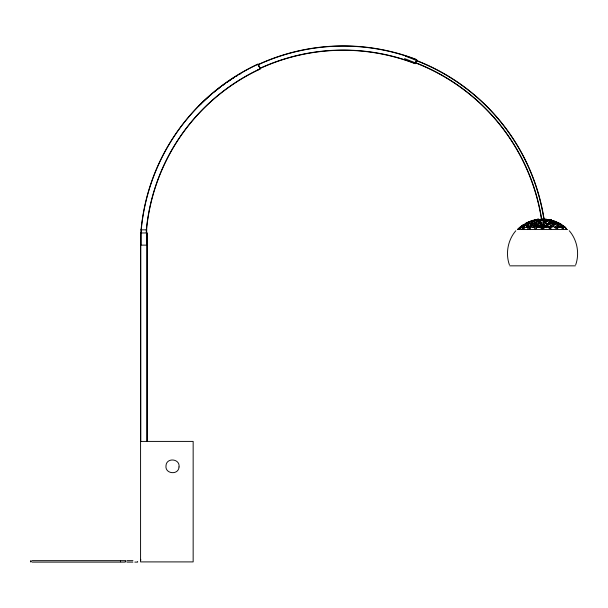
<?xml version="1.0" encoding="UTF-8"?>
<svg xmlns="http://www.w3.org/2000/svg" width="608" height="608" viewBox="0 0 608 608"><rect width="100%" height="100%" fill="white"/><g stroke="black" fill="none" stroke-linecap="round" stroke-linejoin="round"><path stroke-width="0.91" d="M179.026 466.959C180.234 458.607 166.425 457.254 165.999 465.69C164.768 474.05 178.592 475.418 179.026 466.974M141.048 229.839L141.056 229.74A203.71 203.71 0 0 1 257.99 64.053L260.308 68.962A198.314 198.314 0 0 0 146.726 227.726M146.262 230.341L146.824 225.104A198.504 198.504 0 0 1 260.224 68.772M146.733 227.726L146.52 245.13L141.048 245.13L141.056 229.74M549.1 223.531L549.092 223.6A1.535 0.714 12.2 0 1 548.857 223.881L548.522 224.01A1.528 0.768 11.3 0 1 548.036 224.071L546.288 223.531M558.456 225.956L559.603 227.331M540.74 226.214C540.641 228.015 536.469 227.377 538.171 225.781C540.246 224.626 541.249 226.526 540.124 226.184M560.644 224.261L563.183 225.91L560.644 224.276M543.126 220.309L543.043 220.4A1.512 0.426 0.4 0 1 542.792 220.529L542.549 220.598A1.528 0.471 -0.5 0 1 542.062 220.681L540.854 220.681A1.535 0.464 -3.3 0 1 540.444 220.605C539.41 219.868 542.382 219.663 543.028 220.119A1.535 0.388 1.1 0 1 543.134 220.256M560.424 224.55L557.779 223.106L559.656 224.398M536.879 222.034L536.986 221.821A1.535 0.532 -9.8 0 1 537.267 221.616L537.328 221.586A1.376 0.631 -4 0 1 537.814 221.403L538.179 221.327A1.558 0.524 -7.1 0 1 538.711 221.274L538.886 221.274A1.535 0.524 -6 0 1 539.349 221.32L539.478 221.35A1.535 0.532 -4.9 0 1 539.782 221.479L539.896 221.593A1.535 0.578 -4.2 0 1 539.912 221.798L539.281 222.262A1.528 0.646 -6.2 0 1 538.794 222.399L538.627 222.429M527.394 223.151L527.022 223.828A1.535 0.395 -26.7 0 0 527.622 223.706L528.261 223.47A1.535 0.403 -24.6 0 0 528.876 223.151L529.013 223.068A1.535 0.388 -23.2 0 0 529.507 222.68L527.676 222.984M548.75 225.12L548.773 225.036A1.535 0.798 12 0 1 549.176 224.671L549.305 224.633A1.512 0.775 13.7 0 1 549.928 224.58M524.742 225.241L524.506 225.606A1.406 0.388 -33.2 0 1 523.959 226.085L523.822 226.184A1.406 0.403 -34.7 0 1 522.903 226.693L522.477 226.442M552.026 221.981A1.52 0.464 16.7 0 1 552.307 221.996L552.307 221.996A1.528 0.464 16.7 0 1 551.988 222.087L551.851 222.087A1.535 0.486 15.8 0 1 551.388 222.042L551.213 222.011A1.535 0.502 14.8 0 1 550.696 221.882L550.217 221.715A1.535 0.486 12.8 0 1 549.83 221.517L549.776 221.479A1.535 0.456 11.9 0 1 549.51 221.206L549.518 221.107A1.535 0.456 11.9 0 1 549.678 220.978L552.148 221.517A1.528 0.395 17.1 0 1 552.398 221.707L552.474 221.882A1.528 0.441 17.5 0 1 552.376 222.011L552.467 222.019A1.528 0.441 17.5 0 1 553.136 222.186L553.303 222.239A1.535 0.441 19.6 0 1 554.032 222.604L554.146 222.688A1.535 0.471 20.8 0 1 554.435 223.052L554.435 223.113A1.535 0.517 21.2 0 1 554.253 223.296L554.162 223.318A1.535 0.547 20.2 0 1 553.645 223.326L553.485 223.311A1.535 0.57 19.1 0 1 552.991 223.197M120.468 561.062L120.445 561.784M575.692 264.845C579.743 253.392 577.205 239.94 569.263 230.751M518.746 228.927L521.185 226.723M415.469 62.89L416.434 60.443L405.513 56.134M539.516 224.01L539.524 223.995A1.535 0.76 -5.9 0 0 539.41 223.569L539.129 223.387A1.528 0.714 -7.1 0 0 538.354 223.25M533.474 220.415L536.454 219.731L533.55 220.43M524.582 226.138C522.667 224.702 520.729 229.9 524.575 226.153M125.62 561.062L125.658 561.921L125.75 560.903M125.339 561.062L125.309 561.784M561.45 226.237L560.85 225.348M535.83 219.982L535.276 219.929M531.027 225.88L530.845 225.226A1.52 0.699 -22.5 0 0 530.472 225.15L530.336 225.158A1.52 0.676 -23.8 0 0 529.864 225.241M546.425 219.8L545.581 220.157L548.127 220.704M534.744 224.527L534.804 224.428A1.535 0.737 -14.5 0 0 534.858 224.078M539.904 220.826L539.934 220.78A1.535 0.456 -4.2 0 1 540.269 220.575L540.535 220.491A1.535 0.426 -3 0 1 541.014 220.408L541.561 220.37A1.474 0.41 -1.3 0 1 542.047 220.4M555.514 227.552L555.628 227.088A1.52 0.783 26.1 0 0 555.469 226.754L555.385 226.647A1.505 0.752 24.8 0 0 555.157 226.434M515.827 230.751C507.885 239.94 505.347 253.392 509.398 264.845M548.568 220.575L548.142 220.18M522.538 226.358L523.032 225.895M558.456 225.956L559.01 225.796M548.857 227.331L548.781 227.415A1.528 0.965 13.5 0 1 548.431 227.612L548.127 227.696M535.884 219.678L538.688 219.214M198.983 105.868L200.997 103.846M528.39 224.884C529.378 221.586 522.629 228.038 528.39 224.884A1.535 0.562 -26 0 1 528.056 224.656L528.063 224.451A1.528 0.509 -25.7 0 1 528.443 224.01A1.528 0.486 -24.3 0 1 528.702 223.828M536.408 226.465L535.937 226.822A1.528 0.92 -15 0 1 534.744 227.134A1.52 0.904 -17 0 1 534.28 227.08L534.196 227.058M521.2 226.716L522.538 225.53L520.326 227.073L521.079 227.004L518.905 228.988M546.577 224.192L547.694 224.322L546.501 224.618M523.161 225.796L524.423 225.12M546.303 222.786L546.075 223.235A1.528 0.714 7 0 0 546.159 223.402M542.838 219.351L539.828 219.397L542.891 219.306M521.907 228.813L522.325 228.494A1.535 0.57 -37.6 0 0 522.796 228.015L522.888 227.901A1.535 0.555 -36.1 0 0 523.07 227.582L523.093 227.278A1.535 0.494 -35.5 0 0 522.933 227.187L522.865 227.179A1.535 0.448 -36.2 0 0 522.409 227.301L521.96 227.536M526.513 223.41L527.212 222.847L522.622 225.895L525.046 224.192M527.394 223.151L527.835 222.9M540.702 219.792L537.708 220.012L538.848 219.594M531.544 221.616L534.181 221.122A1.528 0.403 -14.4 0 1 533.771 221.479A1.528 0.433 -15.5 0 1 533.201 221.738L532.889 221.844A1.535 0.441 -17.5 0 1 532.357 221.988M526.156 223.075L524.993 223.828L529.249 221.631L526.194 223.06M525.624 225.614L525.928 225.454A1.52 0.517 -29.4 0 1 526.756 225.241A1.497 0.54 -28.4 0 1 527.014 225.294L527.113 225.614A1.52 0.608 -28.8 0 1 526.961 225.902L526.672 226.214A1.52 0.631 -30.1 0 1 526.27 226.526M540.641 222.232L540.573 222.27A1.528 0.654 -3.5 0 0 540.231 222.634L540.231 222.642A1.528 0.692 -3.7 0 0 540.398 223.014L540.482 223.075A1.512 0.722 -4 0 0 540.854 223.242A1.528 0.737 -2.4 0 0 541.69 223.356L541.872 223.356M526.672 222.794L527.691 222.399L526.726 222.809M257.822 69.905L259.502 69.114M257.412 64.881L259.859 63.764A203.543 203.543 0 0 1 416.746 59.622L415.196 63.718A199.181 199.181 0 0 0 261.653 67.754L260.026 68.506L258.21 64.516M259.988 68.278L261.562 67.564A199.394 199.394 0 0 1 415.272 63.513M529.986 226.723L529.849 226.784A1.52 0.783 -26.1 0 1 528.907 226.982A1.52 0.752 -27.6 0 1 528.337 226.746L528.276 226.586A1.52 0.752 -27.6 0 1 528.382 226.168L528.466 226.092A1.52 0.669 -26.4 0 1 529.059 225.583M532.897 223.949L532.768 224.01A1.535 0.676 -18.9 0 0 532.122 224.466L532.038 224.557A1.535 0.707 -19.9 0 0 531.932 225.013L531.97 225.082M529.264 223.531L529.652 223.387A1.528 0.494 -22.1 0 1 530.267 223.258L530.518 223.258A1.528 0.517 -21.2 0 1 530.83 223.372L530.883 223.493A1.535 0.57 -21.4 0 1 530.586 223.987L530.472 224.078A1.535 0.6 -22.6 0 1 529.918 224.428M537.32 223.432L537.024 223.569A1.528 0.73 -10.7 0 0 536.56 223.995L536.522 224.086A1.528 0.76 -11.3 0 0 536.628 224.512L536.932 224.702A1.535 0.813 -10.3 0 0 537.692 224.831A1.535 0.821 -8.5 0 0 538.392 224.747M526.239 227.156L526.361 227.103A1.52 0.684 -30.3 0 1 526.817 226.974L527.311 226.982A1.52 0.722 -29 0 1 527.607 227.286L527.569 227.582A1.52 0.775 -28.9 0 1 527.463 227.81M547.694 224.322L546.584 224.458M538.445 219.245L535.245 219.769L535.998 219.617M535.352 220.218L532.874 220.681L535.618 219.724M537.328 227.096L538.186 226.951A1.535 0.965 -8.3 0 1 539.083 227.21L539.273 227.384A1.528 0.996 -6.3 0 1 539.418 227.711M547.717 219.914L548.956 220.598M535.906 220.613L539.228 219.83L536.264 220.347M533.619 220.848L532.433 221.669A1.535 0.395 -17.1 0 0 532.722 221.707L532.844 221.707A1.535 0.418 -16.3 0 0 533.292 221.654L533.459 221.631A1.528 0.433 -15.5 0 0 533.968 221.502L534.31 221.403A1.528 0.426 -13.6 0 0 534.88 221.16L534.987 221.099A1.528 0.395 -12.5 0 0 535.253 220.871L533.786 220.803M533.634 223.258L534.303 223.037A1.535 0.6 -14.6 0 0 534.926 222.665L535.01 222.581A1.535 0.57 -13.7 0 0 535.139 222.292L535.124 222.232M556.601 226.138L557.004 225.819L556.624 225.165M547.55 225.667L544.684 226.016M557.551 227.058L557.072 227.65L557.84 228.6M550.293 227.02L550.422 226.989A1.528 0.904 17 0 1 551.251 227.012L551.426 227.058A1.528 0.889 19 0 1 551.752 227.187M550.012 219.906L552.968 220.696L550.004 219.914M544.966 220.833A1.535 0.494 4.6 0 0 545.444 221.107L545.551 221.145A1.535 0.524 6 0 0 546.25 221.304L546.934 221.35A1.535 0.509 8.1 0 0 547.405 221.32L547.534 221.297A1.528 0.448 9.3 0 0 547.823 221.19L547.93 221.099A1.528 0.448 9.3 0 0 547.831 220.826A1.528 0.418 8.5 0 0 547.268 220.567L546.957 220.484A1.528 0.388 7 0 0 546.432 220.4A1.467 0.38 6.2 0 0 545.923 220.37L545.961 220.4M538.247 219.275L537.122 219.435M536.948 219.458L536.226 219.617M538.141 219.29L538.05 219.313M537.662 219.366L538.08 219.298L537.502 219.397M546.098 227.704L546.653 227.612M543.385 220.795L541.948 221.016A201.134 201.134 0 0 0 415.583 62.685M537.753 220.37L536.271 220.354M552.429 224.512L552.566 224.489A1.588 0.699 18.9 0 0 553.022 224.268L553.052 223.949A1.596 0.646 19.1 0 0 552.778 223.592L552.71 223.531A1.512 0.585 18 0 0 552.094 223.189L551.768 223.075A1.467 0.562 15.8 0 0 551.243 222.969L551.106 222.954A1.512 0.593 14.6 0 0 550.514 222.992L550.308 223.075A1.611 0.684 14.2 0 0 550.118 223.341M545.452 220.408L545.916 220.37M538.863 219.594L539.6 219.526M546.197 224.398L546.592 224.322L546.197 224.253M552.338 221.342L551.578 221.304A1.535 0.388 15.2 0 1 550.901 221.16L549.548 220.529L551.16 220.567M545.665 227.187L547.694 226.807L547.147 226.602M547.724 219.914L550.506 220.575L548.963 220.598M544.525 225.37L545.368 225.302M544.525 227.848L540.58 228.03M540.231 225.56L540.58 225.545M544.684 224.778L540.77 224.93M544.684 227.255L540.77 227.407M553.584 225.842L553.432 225.849A1.558 0.798 20.6 0 0 552.885 226.062L552.832 226.123A1.543 0.844 19.9 0 0 552.794 226.632L552.847 226.746A1.528 0.866 20.9 0 0 553.113 227.08M543.62 225.424L541.143 225.53M543.636 228.555L541.614 228.631M543.636 222.49L544.19 222.52L543.157 222.528M532.821 223.356L532.874 223.356A1.535 0.593 -18 0 1 532.365 223.273L532.182 223.075A1.535 0.593 -18 0 1 532.372 222.65L532.486 222.604A1.528 0.509 -16.9 0 1 532.866 222.384M545.604 222.08L545.444 222.08A1.535 0.616 4.5 0 1 544.722 222.019L544.555 222.004A1.528 0.616 3.2 0 0 544.031 222.004L543.864 222.026A1.528 0.623 1.9 0 0 543.309 222.194L543.24 222.232A1.535 0.661 0.7 0 0 542.982 222.612L542.997 222.695A1.535 0.699 0.7 0 0 543.362 223.06L543.491 223.128A1.535 0.737 2.4 0 0 544.114 223.311L544.289 223.334A1.535 0.73 4 0 0 544.988 223.341L545.156 223.318A1.535 0.722 5.5 0 0 545.809 223.09L545.9 223.03A1.535 0.684 6.6 0 0 546.03 222.65L545.992 222.574A1.535 0.646 6.2 0 0 545.657 222.285L545.391 222.163A1.528 0.616 4.5 0 0 544.738 222.019L544.555 221.988A1.535 0.623 3.2 0 1 544.114 221.852L543.879 221.738A1.535 0.585 1.8 0 1 543.719 221.608M548.142 220.947L547.679 220.993A1.535 0.464 8.4 0 0 547.413 221.107L547.337 221.206A1.535 0.509 8.1 0 0 547.375 221.388M541.637 219.002L543.324 219.002M517.476 229.55L567.621 229.55M141.254 232.97L141.254 229.839L146.315 229.839L146.315 232.97M509.755 265.84L575.335 265.84M140.577 441.408L193.154 441.408L193.154 561.906L140.577 561.906L140.577 232.97L147.151 232.97L147.151 441.408M32.186 560.66L124.822 560.66M126.95 560.66L132.939 560.66M32.201 562.104L124.769 562.104M126.897 562.104L132.909 562.104M134.824 562.104L137.644 562.104L137.644 561.534M543.636 222.543L543.248 222.536M543.902 224.512L541.226 224.458M534.584 223.828L534.744 223.828A1.535 0.699 -13.7 0 0 535.602 223.706L536.081 223.531A1.535 0.684 -11.5 0 0 536.674 223.144L536.735 223.052A1.535 0.654 -10.8 0 0 536.78 222.672L536.461 222.46A1.535 0.6 -11.3 0 0 536.058 222.399L535.922 222.391A1.535 0.585 -12.5 0 0 535.215 222.475L534.554 222.688A1.535 0.6 -14.6 0 0 533.968 223.075A1.535 0.638 -15.4 0 0 533.832 223.478L534.075 223.714A1.528 0.684 -15.1 0 0 534.584 223.828A1.535 0.684 -15.1 0 0 534.067 223.714L533.915 223.721A1.535 0.669 -16.5 0 0 533.581 223.759M542.009 224.489L542.921 224.504M537.138 227.179L536.75 227.422A1.535 0.973 -13.6 0 0 536.431 227.878L536.408 227.954A1.535 0.996 -14.2 0 0 536.476 228.448L536.545 228.555M540.231 226.814L547.002 226.092M546.835 219.914L543.24 219.579L546.44 219.769M552.672 220.567L558.258 222.802M546.66 219.473L548.059 219.541L546.045 219.313L551.631 220.385L545.042 219.161L546.539 219.458M543.909 219.724L544.867 219.99M548.576 219.518L551.555 220.18L550.962 220.028M548.766 222.011L548.948 222.042A1.535 0.555 11.7 0 0 549.45 222.087L549.609 222.087A1.528 0.54 12.8 0 0 550.004 222.042L550.149 222.019A1.535 0.524 13.8 0 1 550.833 222.178L551 222.232A1.535 0.532 15.8 0 1 551.669 222.596L551.76 222.672A1.528 0.616 16.8 0 1 551.486 223.326L551.35 223.349A1.528 0.631 15.5 0 1 550.894 223.349L550.734 223.326A1.528 0.654 14.2 0 1 549.875 223.113L549.716 223.045A1.528 0.638 12.1 0 1 549.115 222.672L549.047 222.596A1.528 0.6 11.3 0 1 549.389 221.996L549.518 222.004A1.535 0.54 12.8 0 1 549.982 222.004L550.111 222.011A1.528 0.524 13.8 0 0 550.308 221.882L550.346 221.76A1.528 0.524 13.8 0 0 550.179 221.487L550.088 221.449M554.739 221.852L554.169 221.844L554.435 222.262A1.535 0.395 21.1 0 0 555.104 222.642A1.52 0.41 22.5 0 0 555.758 222.908A1.535 0.388 23.2 0 0 556.077 223.014M550.947 220.028L548.659 219.549M557.863 227.073L558.912 227.491M553.865 222.064L554.534 222.27M560.219 227.612L561.108 227.354L560.34 226.412M551.038 228.927L550.932 228.897A1.528 1.011 17.5 0 1 550.301 228.6A1.535 0.98 16.6 0 1 549.784 228.046L549.738 227.932A1.535 0.95 15.8 0 1 549.776 227.377L549.845 227.286A1.528 0.92 15 0 1 550.286 227.02M558.266 222.809L555.089 221.327M552.702 220.499L555.036 221.304M555.514 222.087L556.001 222.3M551.813 220.772L555.317 222.019L552.421 221.046M559.755 224.702L558.896 224.565L559.223 225.226M404.548 58.573L415.507 62.898A200.906 200.906 0 0 1 541.318 218.416L541.675 220.75M557.407 222.642C553.341 221.646 563.092 225.834 557.414 222.65M556.609 223.531L556.989 223.721A1.505 0.418 26 0 1 557.407 223.98L557.908 224.557A1.505 0.486 28 0 1 557.863 224.724M561.686 225.082C563.829 225.644 555.53 221.396 561.587 225.036M555.993 224.747L554.367 224.481L554.321 225.18M543.4 226.723L544.16 227.59L543.719 228.296A1.535 1.041 1.3 0 1 542.64 228.593C539.729 228.608 541.918 225.431 543.696 226.875M563.32 227.612L562.218 227.134L562.316 227.947M540.086 221.145L540.026 221.114A1.535 0.494 -4.6 0 0 539.646 221L539.022 220.947A1.535 0.486 -6.5 0 0 538.49 220.993A1.52 0.471 -7.4 0 0 537.837 221.145L537.746 221.175A1.535 0.502 -9.1 0 0 537.267 221.441L537.206 221.51A1.535 0.532 -9.8 0 0 537.145 221.707L537.267 221.874A1.535 0.578 -9.4 0 0 537.556 222.004L537.685 222.034A1.528 0.593 -8.2 0 0 538.141 222.087L538.316 222.087A1.528 0.6 -7 0 0 538.84 222.042L539.015 222.011A1.528 0.608 -5.8 0 0 539.501 221.882L539.889 221.715A1.535 0.54 -3.9 0 0 540.124 221.206L539.988 221.107A1.535 0.494 -4.6 0 1 539.896 220.841M555.993 224.306L555.932 224.276A1.482 0.555 23.7 0 1 555.552 224.01M562.833 225.469L563.912 226.282M563.859 227.521L562.233 225.933L564.201 227.111M140.729 559.36L140.775 560.219M564.148 226.518L565.22 227.331L562.826 225.469M563.16 228.73L562.316 227.954M532.03 225.15L532.106 225.218A1.535 0.752 -19.5 0 0 532.714 225.37L532.874 225.363A1.528 0.775 -17.9 0 0 533.55 225.249M533.915 226.921L533.71 226.678A1.512 0.844 -18.1 0 1 533.702 226.267L533.816 226.054A1.52 0.821 -17.2 0 1 534.12 225.75L535.055 225.34A1.528 0.813 -14.5 0 1 535.564 225.279L535.732 225.287A1.528 0.828 -12.7 0 1 536.393 225.492L536.636 225.834M543.788 220.088L544.168 220.461M566.534 228.593C561.496 224.002 567.401 230.212 566.534 228.6M544.928 220.78L544.966 220.826A1.535 0.456 4.2 0 1 544.973 220.575L545.11 220.491A1.535 0.494 4.6 0 1 545.46 220.347M555.735 223.014L555.773 223.075A1.52 0.433 23.8 0 1 555.773 223.242A1.528 0.464 23 0 1 555.393 223.356A1.528 0.494 22.1 0 1 554.671 223.242A1.52 0.517 21.2 0 1 554.177 223.083L554.01 223.014A1.535 0.494 19.9 0 1 553.417 222.718L553.31 222.642A1.535 0.471 18.7 0 1 552.93 222.27L552.961 222.08A1.535 0.418 18.3 0 1 553.31 221.996M259.943 68.301L258.301 64.714L259.943 63.962A203.323 203.323 0 0 1 416.67 59.827M555.157 223.516L555.271 223.744A1.505 0.54 22.4 0 0 555.438 223.919M543.917 217.998L544.274 220.347M551.517 222.232L551.517 222.27A1.535 0.532 15.8 0 0 551.813 222.634A1.52 0.562 16.9 0 0 552.33 222.946M146.938 232.97L146.938 441.514M140.782 232.97L140.782 441.514M530.465 226.457A1.52 0.783 -23.3 0 1 530.016 226.716M555.438 222.65A1.528 0.494 22.1 0 1 555.75 222.976M554.587 222.133A1.52 0.517 21.2 0 1 555.324 222.52M555.514 227.552A1.558 0.859 25.7 0 1 554.815 227.772M550.552 226.358A1.528 0.874 16.2 0 0 550.878 226.358L551.03 226.336A1.535 0.859 18.1 0 0 551.517 226.153L551.699 225.576A1.55 0.79 17.9 0 0 551.35 225.112L551.091 224.93A1.52 0.76 15.4 0 0 550.612 224.724M537.799 220.94A1.528 0.464 -8.4 0 1 537.236 221.145L537.069 221.19A1.528 0.486 -10.1 0 1 536.545 221.289M546.425 221.297A1.512 0.509 7.1 0 0 546.189 221.175L546.106 221.145A1.528 0.486 5.5 0 0 545.589 221.008L545.414 220.985A1.528 0.494 4.6 0 0 545.057 220.955M535.146 221.145A1.535 0.395 -12.5 0 1 535.306 220.879M541.348 222.642A1.497 0.646 -2.1 0 0 541.006 222.49A1.528 0.654 -3.5 0 0 540.36 222.391L540.178 222.391A1.528 0.654 -4.8 0 0 539.486 222.482A1.512 0.646 -6 0 0 539.03 222.642A1.535 0.684 -6.6 0 0 538.582 223.022L538.582 223.022A1.535 0.714 -7.1 0 0 538.68 223.501L539.121 223.729A1.535 0.76 -5.9 0 0 539.767 223.828L539.942 223.828A1.535 0.768 -4.2 0 0 540.641 223.729L541.211 223.501A1.535 0.737 -2.4 0 0 541.356 222.627M540.14 226.389A1.535 0.935 -5.6 0 1 539.76 226.176L539.722 226.138A1.535 0.904 -5.3 0 1 539.63 225.287M549.001 223.265A1.535 0.684 11.5 0 0 548.834 223.098L548.728 223.022A1.528 0.646 10.8 0 0 548.325 222.809M548.864 227.324A1.535 0.942 12.8 0 0 548.994 226.799L548.956 226.685A1.535 0.904 12.1 0 0 548.826 226.472M551.57 222.102A1.528 0.479 15.8 0 1 551.798 222.004M553.318 221.966A1.535 0.471 18.7 0 1 553.88 222.019M532.669 227.658A1.512 0.904 -20 0 0 532.646 227.438C538.255 224.36 527.66 225.864 532.54 227.255A1.535 0.866 -20.9 0 0 532.258 227.065L531.742 226.982A1.535 0.844 -22.8 0 0 530.7 227.255L530.404 227.438A1.528 0.844 -25.7 0 0 529.948 227.886L529.91 227.954A1.528 0.866 -26.9 0 0 529.796 228.562L528.398 229.034A1.535 0.859 -30 0 1 527.782 228.654C527.584 226.45 532.289 226.708 529.834 228.661A1.528 0.92 -26.3 0 0 530.07 228.897M416.434 60.443A203.543 203.543 0 0 1 544.32 220.651M416.358 60.656A203.315 203.315 0 0 1 544.099 220.689M141.254 229.839A203.543 203.543 0 0 1 258.066 64.22M200.344 104.508A203.543 203.543 0 0 1 211.569 94.232M214.32 91.945A203.543 203.543 0 0 1 216.41 90.258M217.109 89.703A203.543 203.543 0 0 1 220.651 86.967M222.802 85.363A203.543 203.543 0 0 1 224.983 83.782M227.179 82.24A203.543 203.543 0 0 1 231.625 79.238M232.378 78.744A203.543 203.543 0 0 1 233.882 77.778M236.155 76.35A203.543 203.543 0 0 1 237.682 75.415M239.218 74.495A203.543 203.543 0 0 1 240.76 73.583M550.628 225.325C553.599 229.588 554.861 223.318 550.628 225.325M526.254 227.004C529.332 228.988 529.956 222.832 526.254 227.004M563.601 227.134L561.093 225.408L563.601 227.134M548.272 227.202C551.243 231.785 552.414 224.405 548.272 227.202M554.785 226.997L555.59 228.213L557.27 228.547A1.535 0.806 30.2 0 0 557.582 228.008L556.024 226.685L554.785 226.997M556.829 223.577C559.132 226.655 560.561 223.706 556.829 223.577M528.96 222.026L531.825 220.978L528.983 221.996M30.415 561.154C31.061 563.89 32.049 559.436 30.415 561.154M535.101 224.793L535.922 225.553L537.784 225.036A1.315 0.707 -8.5 0 0 538.088 224.512L536.484 223.942A7.03 5.882 -21.4 0 0 536.096 224.033L535.101 224.793M525.107 227.339C523.04 231.253 521.558 226.776 525.107 227.331M533.003 224.512C529.104 228.175 530.085 222.095 533.003 224.512M555.689 224.618C552.353 226.039 552.702 221.282 555.689 224.618M546.828 223.782C549.275 227.248 550.886 221.943 546.828 223.782M541.105 224.512C542.374 227.559 546.212 223.098 541.796 223.972A6.528 4.134 -54.3 0 0 541.485 224.109L541.105 224.489M559.641 227.004C556.077 228.053 557.202 223.311 559.641 227.004M544.502 226.138L544.905 226.906A1.535 0.973 6 0 0 545.976 227.278A1.535 0.965 8.3 0 0 547.063 227.111C548.667 225.788 544.958 224.557 544.502 226.138M560.842 226.868L561.686 228.114L563.107 228.532A1.406 0.486 38.5 0 0 562.985 228L562.316 227.331A1.398 0.456 35.5 0 0 561.382 226.822L560.842 226.868M529.811 223.478L529.857 223.714A1.535 0.547 -22.4 0 0 530.206 223.828L530.313 223.828A1.535 0.57 -21.4 0 0 531.096 223.706L531.59 223.531A1.535 0.57 -19.1 0 0 532.312 223.144L532.418 223.052A1.535 0.54 -18 0 0 532.692 222.672L532.608 222.49A1.535 0.494 -17.8 0 0 532.289 222.391L532.175 222.391A1.528 0.471 -18.7 0 0 531.559 222.475L530.89 222.688A1.528 0.471 -20.8 0 0 530.176 223.075A1.528 0.494 -22.1 0 0 529.811 223.478M534.06 227.536C535.595 231.732 539.425 223.964 534.06 227.536M521.542 227.088L519.209 229.003L521.542 227.073M566.436 228.806L564.125 226.822L566.436 228.806M517.963 229.064L520.197 227.058L517.963 229.056M521.231 226.229L523.663 224.542L521.231 226.229M533.239 220.271C529.538 221.411 534.075 220.02 533.239 220.271M530.913 220.985L531.422 220.826L530.997 220.962M540.124 227.422L539.585 227.422L540.124 227.43M561.252 224.405L558.623 222.9L561.245 224.398"/></g></svg>
